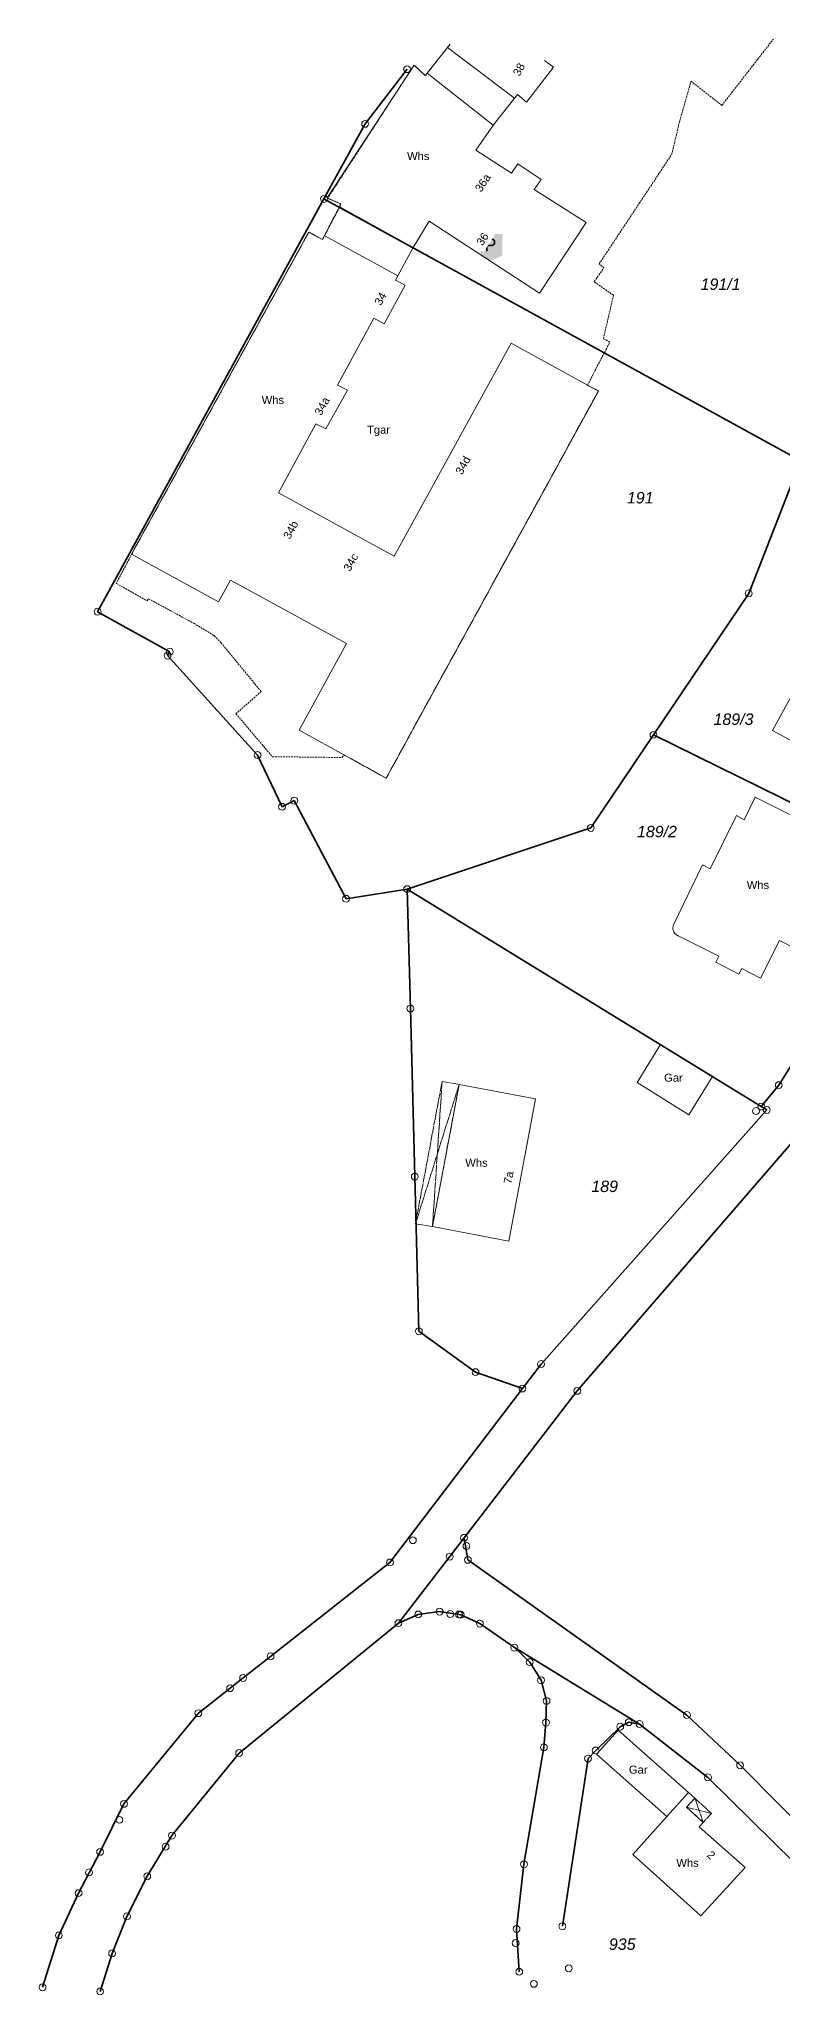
# Model space of a CAD drawing. Header units: metres. Extents: x 3399801 to 3400072, y 5275602 to 5275873.
# Drawn here: x 3399800.8 to 3399898.4, y 5275607.1 to 5275863.7 of the extents above; entities that cross this region are included whole.
import ezdxf

# ---------------------------------------------------------------- set-up
doc = ezdxf.new("R2010")
doc.units = ezdxf.units.M
for name, pattern in [('1600.2028', [0]), ('1600.2031', [1.5, 1, 0, 0, -0.5]), ('1600.2032', [0.5, 0.25, 0, 0, -0.25]), ('1600.2505', [0]), ('1600.2507', [0]), ('1600.2515', [0])]:
    doc.linetypes.add(name, pattern=pattern)
doc.layers.get('0').update_dxf_attribs({"color": 1, "linetype": 'CONTINUOUS'})
for name, color, linetype, lineweight in [('Flurstücke_Grenzpunkte', 255, 'CONTINUOUS', 0), ('Gebäude', 255, 'CONTINUOUS', 0), ('Lagebezeichnungen', 255, 'CONTINUOUS', 0), ('Migrationsobjekte', 7, 'CONTINUOUS', 18), ('Verkehr', 255, 'CONTINUOUS', 0)]:
    doc.layers.add(name, color=color, linetype=linetype, lineweight=lineweight)
doc.styles.add('Arial', font='arial.ttf')
doc.styles.add('Flurstücksnummer - K 10 700', font='')
doc.styles.add('Flurstücksnummer_ Schrägstrich - K 10 700', font='')
doc.styles.add('Gebäudefunktion (nur BW)', font='arial.ttf')
doc.styles.add('Sonstiger Text_ Bezeichnung - N 7 380', font='arial.ttf')
doc.styles.get('Flurstücksnummer - K 10 700').set_extended_font_data('Arial', italic=True)
doc.styles.get('Flurstücksnummer_ Schrägstrich - K 10 700').set_extended_font_data('Arial', italic=True)

# ---------------------------------------------------------------- blocks, each defined once
blk = doc.blocks.new('Tiefgarage')
at = {"true_color": 0xffffff}
blk.add_hatch(color=7, dxfattribs=at).paths.add_polyline_path([(-0.38168, -0.290077), (-0.38168, 0.473282), (0.38168, 0.473282), (0.38168, -0.290077), (0, -0.473282)], flags=0)
at = {"color": 7, "const_width": 0.000005}
blk.add_lwpolyline([(-0.38168, -0.290077), (-0.38168, 0.473282), (0.38168, 0.473282), (0.38168, -0.290077), (0, -0.473282), (-0.38168, -0.290077)], dxfattribs=at)
at = {"color": 7, "insert": (-0.259694, -0.137404), "char_height": 0.458016, "attachment_point": 7, "line_spacing_factor": 0.69, "style": 'Arial'}
blk.add_mtext('P', dxfattribs=at)
blk = doc.blocks.new('Grenzpunkt mit Abmarkung (Marke)')
at = {"color": 0, "lineweight": -2}
blk.add_circle((0, 0), 0.5, dxfattribs=at)

msp = doc.modelspace()

# ---------------------------------------------------------------- linework, layer by layer
at = {"layer": 'Flurstücke_Grenzpunkte', "color": 7, "linetype": '1600.2028', "lineweight": 35}
for p, q in [((3399849.100303, 5275859.725962), (3399843.587773, 5275852.553708)), ((3399843.587773, 5275852.553708), (3399838.185187, 5275842.700601)), ((3399893.929854, 5275790.95786), (3399900.253383, 5275807.091863)), ((3399808.480227, 5275788.543736), (3399817.943939, 5275783.302088)), ((3399817.943939, 5275783.302088), (3399817.65379, 5275782.781923)), ((3399817.65379, 5275782.781923), (3399829.468324, 5275769.737661)), ((3399829.468324, 5275769.737661), (3399832.679474, 5275762.955418)), ((3399832.679474, 5275762.955418), (3399834.290276, 5275763.765549)), ((3399834.290276, 5275763.765549), (3399841.082179, 5275750.882369)), ((3399849.0961, 5275752.152066), (3399873.198441, 5275760.181877)), ((3399841.082179, 5275750.882369), (3399849.0961, 5275752.152066)), ((3399849.0961, 5275752.152066), (3399849.523984, 5275736.479896)), ((3399849.523984, 5275736.479896), (3399850.100957, 5275714.42689)), ((3399901.078673, 5275731.563383), (3399897.876264, 5275726.433195)), ((3399897.876264, 5275726.433195), (3399895.574616, 5275723.623234)), ((3399895.574616, 5275723.623234), (3399896.294956, 5275723.183018)), ((3399850.100957, 5275714.42689), (3399850.640142, 5275694.143805)), ((3399850.640142, 5275694.143805), (3399858.072547, 5275688.783245)), ((3399866.675663, 5275689.843674), (3399864.234537, 5275686.623189)), ((3399858.072547, 5275688.783245), (3399864.234537, 5275686.623189)), ((3399864.234537, 5275686.623189), (3399846.838638, 5275663.808395)), ((3399871.426989, 5275686.323436), (3399856.570771, 5275667.040133)), ((3399856.570771, 5275667.040133), (3399854.690451, 5275664.579422)), ((3399856.570771, 5275667.040133), (3399857.071284, 5275664.149441)), ((3399846.838638, 5275663.808395), (3399831.168774, 5275651.481705)), ((3399854.690451, 5275664.579422), (3399847.962226, 5275655.845006)), ((3399857.071284, 5275664.149441), (3399885.82362, 5275643.787801)), ((3399847.962226, 5275655.845006), (3399850.552519, 5275656.985725)), ((3399850.552519, 5275656.985725), (3399853.353185, 5275657.356126)), ((3399853.353185, 5275657.356126), (3399855.894091, 5275656.98618)), ((3399855.894091, 5275656.98618), (3399856.134179, 5275656.946182)), ((3399856.134179, 5275656.946182), (3399858.645434, 5275655.785883)), ((3399827.051903, 5275638.805911), (3399847.962226, 5275655.845006)), ((3399858.645434, 5275655.785883), (3399863.17823, 5275652.634868)), ((3399831.168774, 5275651.481705), (3399827.578635, 5275648.660194)), ((3399863.17823, 5275652.634868), (3399879.610171, 5275642.609339)), ((3399863.17823, 5275652.634868), (3399865.189732, 5275650.734191)), ((3399865.189732, 5275650.734191), (3399866.671322, 5275648.34325)), ((3399827.578635, 5275648.660194), (3399825.868548, 5275647.309474)), ((3399866.671322, 5275648.34325), (3399867.392836, 5275645.632101)), ((3399825.868548, 5275647.309474), (3399821.698273, 5275644.027731)), ((3399867.392836, 5275645.632101), (3399867.314156, 5275642.790829)), ((3399821.698273, 5275644.027731), (3399811.938861, 5275632.13161)), ((3399885.82362, 5275643.787801), (3399892.800913, 5275637.192906)), ((3399867.314156, 5275642.790829), (3399867.045599, 5275639.549364)), ((3399877.058707, 5275642.260015), (3399873.848212, 5275639.139639)), ((3399878.189145, 5275642.849908), (3399877.058707, 5275642.260015)), ((3399879.610171, 5275642.609339), (3399878.189145, 5275642.849908)), ((3399818.232362, 5275627.970526), (3399827.051903, 5275638.805911)), ((3399867.045599, 5275639.549364), (3399864.43184, 5275624.21234)), ((3399872.838329, 5275638.079161), (3399869.478047, 5275616.079323)), ((3399873.848212, 5275639.139639), (3399872.838329, 5275638.079161)), ((3399892.800913, 5275637.192906), (3399903.211347, 5275626.725936)), ((3399811.938861, 5275632.13161), (3399808.809566, 5275625.838752)), ((3399814.982837, 5275622.627992), (3399818.232362, 5275627.970526)), ((3399808.809566, 5275625.838752), (3399805.979999, 5275620.426347)), ((3399812.333166, 5275617.375997), (3399814.982837, 5275622.627992)), ((3399864.43184, 5275624.21234), (3399863.45565, 5275615.728829)), ((3399805.979999, 5275620.426347), (3399803.389997, 5275614.874647)), ((3399810.383326, 5275612.51465), (3399812.333166, 5275617.375997)), ((3399803.389997, 5275614.874647), (3399801.250249, 5275608.072726)), ((3399863.45565, 5275615.728829), (3399863.808906, 5275610.106949)), ((3399808.813619, 5275607.523283), (3399810.383326, 5275612.51465))]:
    msp.add_line(p, q, dxfattribs=at)
at = {"layer": 'Gebäude', "color": 7, "linetype": '1600.2032', "lineweight": 18}
for p, q in [((3399854.73283, 5275863.006792), (3399851.481329, 5275858.885502)), ((3399890.398436, 5275854.980921), (3399897.161532, 5275863.673327)), ((3399851.481329, 5275858.885502), (3399850.000706, 5275860.256097)), ((3399884.865903, 5275852.920801), (3399886.356662, 5275858.152541)), ((3399886.356662, 5275858.152541), (3399890.398436, 5275854.980921)), ((3399883.825384, 5275848.559322), (3399884.865903, 5275852.920801)), ((3399874.301054, 5275834.185029), (3399883.825384, 5275848.559322)), ((3399840.386141, 5275842.050223), (3399837.984965, 5275837.368759)), ((3399838.655397, 5275842.780597), (3399840.386141, 5275842.050223)), ((3399837.984965, 5275837.368759), (3399836.184192, 5275838.359231)), ((3399873.640753, 5275831.844223), (3399874.911324, 5275833.654792)), ((3399874.911324, 5275833.654792), (3399874.301054, 5275834.185029)), ((3399876.181885, 5275830.063387), (3399873.640753, 5275831.844223)), ((3399874.851277, 5275824.381411), (3399876.181885, 5275830.063387)), ((3399872.760314, 5275818.269344), (3399875.711664, 5275823.93118)), ((3399875.711664, 5275823.93118), (3399874.851277, 5275824.381411)), ((3399874.190963, 5275817.478943), (3399872.760314, 5275818.269344)), ((3399812.932504, 5275796.076162), (3399810.931457, 5275792.264949)), ((3399810.931457, 5275792.264949), (3399815.003056, 5275789.954177)), ((3399815.003056, 5275789.954177), (3399815.133127, 5275790.254272)), ((3399815.133127, 5275790.254272), (3399821.105474, 5275787.023254)), ((3399821.105474, 5275787.023254), (3399823.766507, 5275785.412774)), ((3399823.766507, 5275785.412774), (3399824.676873, 5275784.472435)), ((3399824.676873, 5275784.472435), (3399829.938992, 5275778.080118)), ((3399829.938992, 5275778.080118), (3399826.637287, 5275775.169491)), ((3399826.637287, 5275775.169491), (3399831.409226, 5275769.527461)), ((3399831.409226, 5275769.527461), (3399840.583534, 5275769.416777)), ((3399840.583534, 5275769.416777), (3399840.793652, 5275769.776868)), ((3399840.793652, 5275769.776868), (3399846.346107, 5275766.715581))]:
    msp.add_line(p, q, dxfattribs=at)
at = {"layer": 'Gebäude', "color": 7, "linetype": '1600.2505', "lineweight": 18}
for p, q in [((3399854.392672, 5275862.55665), (3399851.721439, 5275859.185596)), ((3399854.73283, 5275863.006792), (3399854.392672, 5275862.55665)), ((3399851.481329, 5275858.885502), (3399850.000706, 5275860.256097)), ((3399851.721439, 5275859.185596), (3399851.481329, 5275858.885502)), ((3399868.288704, 5275859.994821), (3399867.128216, 5275860.88522)), ((3399860.435109, 5275852.422572), (3399863.56656, 5275856.393815)), ((3399863.56656, 5275856.393815), (3399864.747053, 5275855.393375)), ((3399858.13405, 5275849.101522), (3399860.435109, 5275852.422572)), ((3399863.616423, 5275847.330527), (3399862.806057, 5275846.080132)), ((3399866.697754, 5275845.259576), (3399863.616423, 5275847.330527)), ((3399865.767335, 5275843.959169), (3399866.697754, 5275845.259576)), ((3399872.590313, 5275839.607125), (3399865.767335, 5275843.959169)), ((3399840.26608, 5275841.690106), (3399837.984965, 5275837.368759)), ((3399838.605377, 5275842.860628), (3399840.386141, 5275842.050223)), ((3399840.386141, 5275842.050223), (3399840.26608, 5275841.690106)), ((3399840.26608, 5275841.690106), (3399849.890227, 5275836.33755)), ((3399837.984965, 5275837.368759), (3399836.184192, 5275838.359231)), ((3399849.890227, 5275836.33755), (3399851.971207, 5275839.768618)), ((3399866.487549, 5275830.354208), (3399872.590313, 5275839.607125)), ((3399874.190963, 5275817.478943), (3399862.76582, 5275823.762112)), ((3399812.932504, 5275796.076162), (3399824.347011, 5275789.824072)), ((3399909.027319, 5275794.916952), (3399897.050623, 5275772.972432)), ((3399824.347011, 5275789.824072), (3399825.9179, 5275792.684806)), ((3399841.144572, 5275784.391131), (3399834.911057, 5275773.018246)), ((3399834.911057, 5275773.018246), (3399846.346107, 5275766.715581)), ((3399897.050623, 5275772.972432), (3399912.767966, 5275764.397951)), ((3399894.789154, 5275764.200289), (3399893.328315, 5275761.249661)), ((3399906.69475, 5275758.217037), (3399894.789154, 5275764.200289)), ((3399893.328315, 5275761.249661), (3399892.337853, 5275761.809949)), ((3399887.865157, 5275755.339042), (3399884.052007, 5275747.4686)), ((3399888.865576, 5275754.818832), (3399887.865157, 5275755.339042)), ((3399884.652087, 5275746.028325), (3399890.02445, 5275743.3471)), ((3399890.02445, 5275743.3471), (3399889.614121, 5275742.567061)), ((3399895.476878, 5275740.465772), (3399897.948833, 5275745.416112)), ((3399897.948833, 5275745.416112), (3399899.929723, 5275744.425638)), ((3399889.614121, 5275742.567061), (3399892.635466, 5275740.996333)), ((3399892.635466, 5275740.996333), (3399893.025779, 5275741.756376)), ((3399893.025779, 5275741.756376), (3399895.476878, 5275740.465772)), ((3399865.959429, 5275724.627832), (3399855.925325, 5275726.51835)), ((3399852.421371, 5275707.865918), (3399862.435347, 5275705.975636)), ((3399886.008299, 5275633.633534), (3399883.178044, 5275630.463035)), ((3399885.769022, 5275631.702805), (3399886.859157, 5275632.862964)), ((3399886.859157, 5275632.862964), (3399886.008299, 5275633.633534)), ((3399887.961208, 5275629.711356), (3399885.769022, 5275631.702805)), ((3399887.421151, 5275629.121269), (3399887.961208, 5275629.711356))]:
    msp.add_line(p, q, dxfattribs=at)
for centre, radius, start, end in [((3399885.034265, 5275747.046419), 1.069143, 156.74165075, 195.06570272), ((3399885.066354, 5275747.047919), 1.100541, 194.70684373, 247.88776792)]:
    msp.add_arc(centre, radius, start, end, dxfattribs=at)
at = {"layer": 'Migrationsobjekte', "color": 7, "linetype": '1600.2507', "lineweight": 18}
for p, q in [((3399851.721439, 5275859.185596), (3399860.395091, 5275852.372557)), ((3399838.195071, 5275837.898929), (3399847.879263, 5275832.626385))]:
    msp.add_line(p, q, dxfattribs=at)
at = {"layer": 'Migrationsobjekte', "color": 7, "linetype": '1600.2031', "lineweight": 18}
for p, q in [((3399850.190469, 5275708.235982), (3399853.694406, 5275726.92847)), ((3399853.694406, 5275726.92847), (3399852.421371, 5275707.865918)), ((3399853.694406, 5275726.92847), (3399855.925325, 5275726.51835)), ((3399852.421371, 5275707.865918), (3399850.190469, 5275708.235982)), ((3399885.769022, 5275631.702805), (3399886.859157, 5275632.862964)), ((3399886.859157, 5275632.862964), (3399889.051341, 5275630.881518)), ((3399886.859157, 5275632.862964), (3399887.961208, 5275629.711356)), ((3399885.769022, 5275631.702805), (3399889.051341, 5275630.881518)), ((3399887.961208, 5275629.711356), (3399885.769022, 5275631.702805)), ((3399889.051341, 5275630.881518), (3399887.961208, 5275629.711356))]:
    msp.add_line(p, q, dxfattribs=at)
at = {"layer": 'Verkehr', "color": 253, "linetype": '1600.2515', "lineweight": 18, "true_color": 0x999999}
for p, q in [((3399901.078673, 5275731.563383), (3399897.876264, 5275726.433195)), ((3399897.876264, 5275726.433195), (3399895.574616, 5275723.623234)), ((3399895.574616, 5275723.623234), (3399896.294956, 5275723.183018)), ((3399866.675663, 5275689.843674), (3399864.234537, 5275686.623189)), ((3399864.234537, 5275686.623189), (3399846.838638, 5275663.808395)), ((3399856.570771, 5275667.040133), (3399854.690451, 5275664.579422)), ((3399846.838638, 5275663.808395), (3399831.168774, 5275651.481705)), ((3399854.690451, 5275664.579422), (3399847.962226, 5275655.845006)), ((3399847.962226, 5275655.845006), (3399850.552519, 5275656.985725)), ((3399850.552519, 5275656.985725), (3399853.353185, 5275657.356126)), ((3399853.353185, 5275657.356126), (3399855.894091, 5275656.98618)), ((3399855.894091, 5275656.98618), (3399856.134179, 5275656.946182)), ((3399856.134179, 5275656.946182), (3399858.645434, 5275655.785883)), ((3399827.051903, 5275638.805911), (3399847.962226, 5275655.845006)), ((3399858.645434, 5275655.785883), (3399863.17823, 5275652.634868)), ((3399831.168774, 5275651.481705), (3399827.578635, 5275648.660194)), ((3399863.17823, 5275652.634868), (3399879.610171, 5275642.609339)), ((3399863.17823, 5275652.634868), (3399865.189732, 5275650.734191)), ((3399865.189732, 5275650.734191), (3399866.671322, 5275648.34325)), ((3399827.578635, 5275648.660194), (3399825.868548, 5275647.309474)), ((3399866.671322, 5275648.34325), (3399867.392836, 5275645.632101)), ((3399825.868548, 5275647.309474), (3399821.698273, 5275644.027731)), ((3399867.392836, 5275645.632101), (3399867.314156, 5275642.790829)), ((3399821.698273, 5275644.027731), (3399811.938861, 5275632.13161)), ((3399867.314156, 5275642.790829), (3399867.045599, 5275639.549364)), ((3399818.232362, 5275627.970526), (3399827.051903, 5275638.805911)), ((3399867.045599, 5275639.549364), (3399864.43184, 5275624.21234)), ((3399811.938861, 5275632.13161), (3399808.809566, 5275625.838752)), ((3399814.982837, 5275622.627992), (3399818.232362, 5275627.970526)), ((3399808.809566, 5275625.838752), (3399805.979999, 5275620.426347)), ((3399812.333166, 5275617.375997), (3399814.982837, 5275622.627992)), ((3399864.43184, 5275624.21234), (3399863.45565, 5275615.728829)), ((3399805.979999, 5275620.426347), (3399803.389997, 5275614.874647)), ((3399810.383326, 5275612.51465), (3399812.333166, 5275617.375997)), ((3399803.389997, 5275614.874647), (3399801.250249, 5275608.072726)), ((3399863.45565, 5275615.728829), (3399863.808906, 5275610.106949)), ((3399808.813619, 5275607.523283), (3399810.383326, 5275612.51465))]:
    msp.add_line(p, q, dxfattribs=at)

# ---------------------------------------------------------------- block references
at = {"layer": 'Flurstücke_Grenzpunkte', "color": 7, "lineweight": 18, "xscale": 0.9, "yscale": 0.9, "zscale": 0.9}
for p in [(3399849.100303, 5275859.725962), (3399843.587773, 5275852.553708), (3399838.185187, 5275842.700601), (3399893.929854, 5275790.95786), (3399808.480227, 5275788.543736), (3399817.65379, 5275782.781923), (3399817.943939, 5275783.302088), (3399881.422971, 5275772.394352), (3399829.468324, 5275769.737661), (3399834.290276, 5275763.765549), (3399832.679474, 5275762.955418), (3399873.198441, 5275760.181877), (3399841.082179, 5275750.882369), (3399849.0961, 5275752.152066), (3399849.523984, 5275736.479896), (3399897.876264, 5275726.433195), (3399894.884152, 5275723.033288), (3399895.574616, 5275723.623234), (3399896.294956, 5275723.183018), (3399850.100957, 5275714.42689), (3399850.640142, 5275694.143805), (3399858.072547, 5275688.783245), (3399866.675663, 5275689.843674), (3399864.234537, 5275686.623189), (3399871.426989, 5275686.323436), (3399849.848863, 5275666.72955), (3399856.570771, 5275667.040133), (3399856.880794, 5275665.960007), (3399846.838638, 5275663.808395), (3399854.690451, 5275664.579422), (3399857.071284, 5275664.149441), (3399847.962226, 5275655.845006), (3399850.552519, 5275656.985725), (3399853.353185, 5275657.356126), (3399854.763737, 5275657.036105), (3399855.894091, 5275656.98618), (3399856.134179, 5275656.946182), (3399858.645434, 5275655.785883), (3399831.168774, 5275651.481705), (3399863.17823, 5275652.634868), (3399865.189732, 5275650.734191), (3399827.578635, 5275648.660194), (3399866.671322, 5275648.34325), (3399825.868548, 5275647.309474), (3399867.392836, 5275645.632101), (3399821.698273, 5275644.027731), (3399867.314156, 5275642.790829), (3399878.189145, 5275642.849908), (3399879.610171, 5275642.609339), (3399885.82362, 5275643.787801), (3399877.058707, 5275642.260015), (3399827.051903, 5275638.805911), (3399867.045599, 5275639.549364), (3399872.838329, 5275638.079161), (3399873.848212, 5275639.139639), (3399888.578988, 5275635.613572), (3399892.800913, 5275637.192906), (3399811.349271, 5275630.040698), (3399811.938861, 5275632.13161), (3399818.232362, 5275627.970526), (3399808.809566, 5275625.838752), (3399817.392522, 5275626.509831), (3399807.349776, 5275623.147544), (3399814.982837, 5275622.627992), (3399864.43184, 5275624.21234), (3399805.979999, 5275620.426347), (3399812.333166, 5275617.375997), (3399803.389997, 5275614.874647), (3399863.45565, 5275615.728829), (3399869.478047, 5275616.079323), (3399810.383326, 5275612.51465), (3399863.336618, 5275613.868195), (3399863.808906, 5275610.106949), (3399870.311723, 5275610.557419), (3399801.250249, 5275608.072726), (3399808.813619, 5275607.523283), (3399865.730722, 5275608.516494)]:
    msp.add_blockref('Grenzpunkt mit Abmarkung (Marke)', p, dxfattribs=at)
at = {"layer": 'Gebäude', "color": 142, "lineweight": 18, "true_color": 0x12adde, "xscale": 3.7, "yscale": 3.7, "zscale": 3.7}
msp.add_blockref('Tiefgarage', (3399860.195409, 5275836.352365), dxfattribs=at)

# ---------------------------------------------------------------- texts
at = {"layer": 'Flurstücke_Grenzpunkte', "color": 7, "lineweight": 18, "char_height": 1.5, "attachment_point": 5, "rotation": 0.00905273, "line_spacing_factor": 0.69, "bg_fill": 2}
for s, insert, style in [('191/1', (3399890.238422, 5275831.512249), 'Flurstücksnummer_ Schrägstrich - K 10 700'), ('191', (3399879.693523, 5275803.493249), 'Flurstücksnummer - K 10 700'), ('189/3', (3399891.928185, 5275774.433522), 'Flurstücksnummer_ Schrägstrich - K 10 700'), ('189/2', (3399881.882632, 5275759.690751), 'Flurstücksnummer_ Schrägstrich - K 10 700'), ('189', (3399875.021396, 5275713.146364), 'Flurstücksnummer - K 10 700'), ('935', (3399877.333227, 5275613.717773), 'Flurstücksnummer - K 10 700')]:
    msp.add_mtext(s, dxfattribs=dict(at, insert=insert, style=style))
at = {"layer": 'Gebäude', "color": 7, "lineweight": 18, "char_height": 1.05, "attachment_point": 5, "rotation": 0.00905273, "line_spacing_factor": 0.69, "style": 'Gebäudefunktion (nur BW)', "bg_fill": 2}
for s, insert in [('Whs', (3399850.560734, 5275848.321742)), ('Whs', (3399831.481469, 5275816.321953)), ('Tgar', (3399845.337715, 5275812.269411)), ('Whs', (3399895.138399, 5275752.687635)), ('Gar', (3399884.048824, 5275727.406092)), ('Whs', (3399858.1947, 5275716.236998)), ('Gar', (3399879.422901, 5275636.616788)), ('Whs', (3399885.892377, 5275624.379742))]:
    msp.add_mtext(s, dxfattribs=dict(at, insert=insert))
at = {"layer": 'Lagebezeichnungen', "color": 7, "lineweight": 18, "char_height": 1.05, "attachment_point": 5, "line_spacing_factor": 0.69, "style": 'Sonstiger Text_ Bezeichnung - N 7 380', "bg_fill": 2}
for s, insert, rotation in [('38', (3399863.776723, 5275859.695003), 61.29722661), ('36a', (3399859.03439, 5275844.819932), 56.63609661), ('34', (3399845.598183, 5275829.605489), 61.29638067), ('34a', (3399837.944401, 5275815.511149), 61.29545696), ('34d', (3399856.432747, 5275807.756887), 61.29638067), ('34b', (3399833.831941, 5275799.27612), 61.29363705), ('34c', (3399841.715389, 5275795.024206), 61.29363705)]:
    msp.add_mtext(s, dxfattribs=dict(at, insert=insert, rotation=rotation))

# ---------------------------------------------------------------- next in the draw order: linework, layer by layer
at = {"layer": 'Flurstücke_Grenzpunkte', "color": 7, "linetype": '1600.2028', "lineweight": 35}
for p, q in [((3399838.185187, 5275842.700601), (3399808.480227, 5275788.543736)), ((3399881.422971, 5275772.394352), (3399893.929854, 5275790.95786)), ((3399873.198441, 5275760.181877), (3399881.422971, 5275772.394352)), ((3399881.422971, 5275772.394352), (3399907.455177, 5275759.587317)), ((3399849.0961, 5275752.152066), (3399895.574616, 5275723.623234)), ((3399896.294956, 5275723.183018), (3399866.675663, 5275689.843674)), ((3399903.128718, 5275722.961567), (3399871.426989, 5275686.323436)), ((3399879.610171, 5275642.609339), (3399888.578988, 5275635.613572))]:
    msp.add_line(p, q, dxfattribs=at)
at = {"layer": 'Gebäude', "color": 7, "linetype": '1600.2505', "lineweight": 18}
for p, q in [((3399850.000706, 5275860.256097), (3399838.605377, 5275842.860628)), ((3399864.747053, 5275855.393375), (3399868.288704, 5275859.994821)), ((3399862.806057, 5275846.080132), (3399858.13405, 5275849.101522)), ((3399836.184192, 5275838.359231), (3399812.932504, 5275796.076162)), ((3399847.559109, 5275832.026196), (3399849.890227, 5275836.33755)), ((3399846.078333, 5275826.304291), (3399848.859678, 5275831.395878)), ((3399848.859678, 5275831.395878), (3399847.559109, 5275832.026196)), ((3399839.975394, 5275818.271949), (3399844.747749, 5275827.064659)), ((3399844.747749, 5275827.064659), (3399846.078333, 5275826.304291)), ((3399862.76582, 5275823.762112), (3399847.378068, 5275795.813968)), ((3399838.434552, 5275812.520067), (3399841.255963, 5275817.62162)), ((3399841.255963, 5275817.62162), (3399839.975394, 5275818.271949)), ((3399846.346107, 5275766.715581), (3399874.190963, 5275817.478943)), ((3399832.231455, 5275804.137703), (3399837.103958, 5275813.200413)), ((3399837.103958, 5275813.200413), (3399838.434552, 5275812.520067)), ((3399847.378068, 5275795.813968), (3399832.231455, 5275804.137703)), ((3399825.9179, 5275792.684806), (3399841.144572, 5275784.391131)), ((3399892.337853, 5275761.809949), (3399888.865576, 5275754.818832)), ((3399882.328582, 5275731.746964), (3399879.276106, 5275726.786972)), ((3399889.171651, 5275727.545092), (3399882.328582, 5275731.746964)), ((3399855.925325, 5275726.51835), (3399852.421371, 5275707.865918)), ((3399879.276106, 5275726.786972), (3399886.08919, 5275722.525051)), ((3399886.08919, 5275722.525051), (3399889.171651, 5275727.545092)), ((3399876.778747, 5275641.809906), (3399873.938513, 5275638.649389)), ((3399886.008299, 5275633.633534), (3399876.778747, 5275641.809906)), ((3399873.938513, 5275638.649389), (3399883.178044, 5275630.463035)), ((3399883.178044, 5275630.463035), (3399878.737782, 5275625.502139))]:
    msp.add_line(p, q, dxfattribs=at)
at = {"layer": 'Gebäude', "color": 7, "linetype": '1600.2032', "lineweight": 18}
for p, q in [((3399850.000706, 5275860.256097), (3399838.655397, 5275842.780597)), ((3399836.184192, 5275838.359231), (3399812.932504, 5275796.076162)), ((3399846.346107, 5275766.715581), (3399874.190963, 5275817.478943))]:
    msp.add_line(p, q, dxfattribs=at)
at = {"layer": 'Migrationsobjekte', "color": 7, "linetype": '1600.2507', "lineweight": 18}
msp.add_line((3399854.392672, 5275862.55665), (3399863.196388, 5275855.913664), dxfattribs=at)
at = {"layer": 'Migrationsobjekte', "color": 7, "linetype": '1600.2031', "lineweight": 18}
for q in [(3399850.190469, 5275708.235982), (3399852.421371, 5275707.865918)]:
    msp.add_line((3399855.925325, 5275726.51835), q, dxfattribs=at)
at = {"layer": 'Verkehr', "color": 253, "linetype": '1600.2515', "lineweight": 18, "true_color": 0x999999}
for p, q in [((3399896.294956, 5275723.183018), (3399866.675663, 5275689.843674)), ((3399879.610171, 5275642.609339), (3399888.578988, 5275635.613572))]:
    msp.add_line(p, q, dxfattribs=at)

# ---------------------------------------------------------------- next in the draw order: texts
at = {"layer": 'Lagebezeichnungen', "color": 7, "lineweight": 18, "char_height": 1.05, "attachment_point": 5, "line_spacing_factor": 0.69, "style": 'Sonstiger Text_ Bezeichnung - N 7 380', "bg_fill": 2}
for s, insert, rotation in [('36', (3399858.994282, 5275837.427291), 56.63609661), ('7a', (3399862.416198, 5275714.306695), 79.33041141), ('2', (3399889.003692, 5275625.419329), 318.46969368)]:
    msp.add_mtext(s, dxfattribs=dict(at, insert=insert, rotation=rotation))

# ---------------------------------------------------------------- next in the draw order: linework, layer by layer
at = {"layer": 'Flurstücke_Grenzpunkte', "color": 7, "linetype": '1600.2028', "lineweight": 35}
for p, q in [((3399838.185187, 5275842.700601), (3399900.753607, 5275808.362275)), ((3399888.578988, 5275635.613572), (3399899.900329, 5275624.426007))]:
    msp.add_line(p, q, dxfattribs=at)
at = {"layer": 'Gebäude', "color": 7, "linetype": '1600.2505', "lineweight": 18}
for p, q in [((3399851.971207, 5275839.768618), (3399866.487549, 5275830.354208)), ((3399862.435347, 5275705.975636), (3399865.959429, 5275724.627832)), ((3399893.466922, 5275623.807494), (3399887.421151, 5275629.121269)), ((3399878.737782, 5275625.502139), (3399887.656511, 5275617.466554)), ((3399887.656511, 5275617.466554), (3399893.466922, 5275623.807494))]:
    msp.add_line(p, q, dxfattribs=at)
at = {"layer": 'Verkehr', "color": 253, "linetype": '1600.2515', "lineweight": 18, "true_color": 0x999999}
msp.add_line((3399888.578988, 5275635.613572), (3399899.900329, 5275624.426007), dxfattribs=at)

doc.saveas('drawing.dxf')
